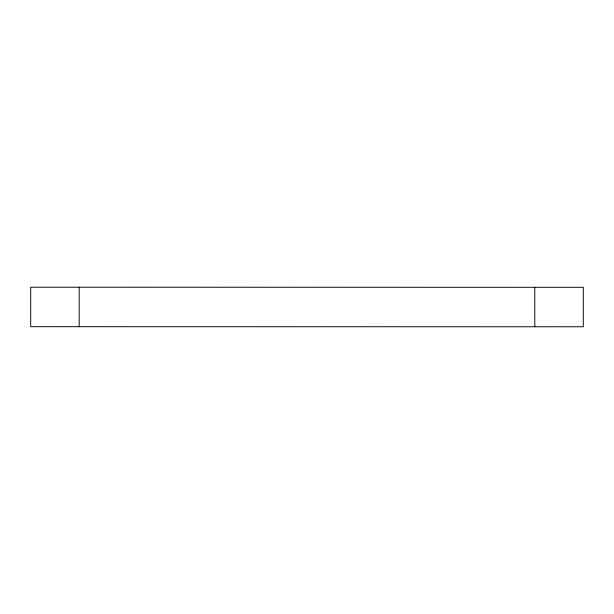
<?xml version="1.0" encoding="UTF-8"?>
<svg xmlns="http://www.w3.org/2000/svg" width="614" height="614" viewBox="0 0 614 614"><rect width="100%" height="100%" fill="white"/><g stroke="black" fill="none" stroke-linecap="round" stroke-linejoin="round"><path stroke-width="0.92" d="M79.191 326.694L79.198 287.222L583.3 287.306L583.292 326.778L30.7 326.694L30.708 287.222L79.198 287.222M534.802 326.771L534.809 287.298"/></g></svg>
